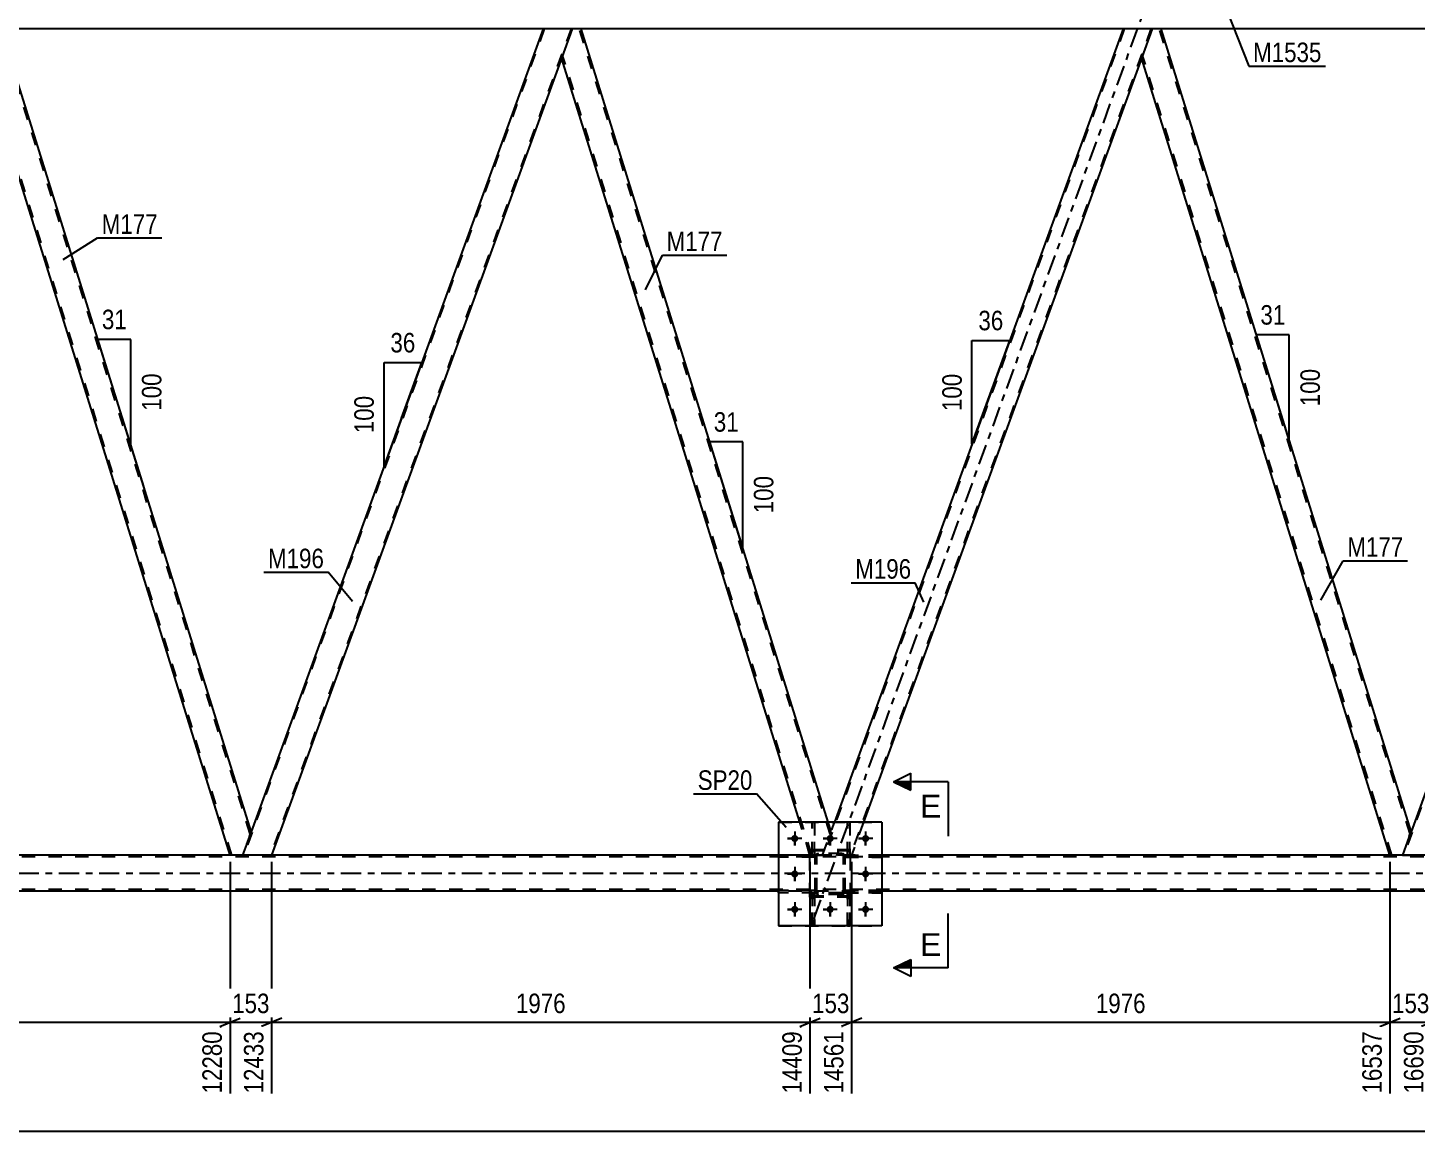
# Model space of a CAD drawing. Header units: millimetres. Extents: x 0 to 841, y 0 to 594.
# Drawn here: x 481.8 to 685.6, y 296.3 to 458.2 of the extents above; entities that cross this region are included whole.
import ezdxf

# ---------------------------------------------------------------- set-up
doc = ezdxf.new("R2010")
doc.units = ezdxf.units.MM
doc.linetypes.add('DXK_LINE_DOT2', pattern=[3.9198, 1.9599, -1.9599])
doc.linetypes.add('DXK_LINE_DOT3', pattern=[5.9187, 2.979, -0.9799, 0.9799, -0.9799])
doc.styles.add('Arial', font='ARIAL.TTF', dxfattribs={"height": 0.2})
doc.styles.add('Arial Narrow', font='ARIALN.TTF', dxfattribs={"height": 0.2})

# ---------------------------------------------------------------- blocks, each defined once
blk = doc.blocks.new('Part-814553173-4147 - 3758')
at = {"color": 7, "linetype": 'DXK_LINE_DOT2'}
for p, q in [((741.59, 336.62), (66.12, 336.62)), ((607.19, 336.86), (591.99, 336.86)), ((741.59, 331.82), (66.12, 331.82)), ((607.19, 331.58), (591.99, 331.58))]:
    blk.add_line(p, q, dxfattribs=at)
at = {"color": 2, "linetype": 'Continuous'}
for p, q in [((591.99, 336.86), (351.79, 336.86)), ((741.59, 336.86), (607.19, 336.86)), ((591.99, 331.58), (351.79, 331.58)), ((741.59, 331.58), (607.19, 331.58))]:
    blk.add_line(p, q, dxfattribs=at)
at = {"color": 7, "linetype": 'DXK_LINE_DOT3'}
blk.add_line((66.12, 334.22), (741.59, 334.22), dxfattribs=at)
blk = doc.blocks.new('Part-814553173-4162 - 3758')
at = {"color": 7, "linetype": 'DXK_LINE_DOT3'}
blk.add_line((597.18, 327.47), (648.14, 467.48), dxfattribs=at)
at = {"color": 7, "linetype": 'DXK_LINE_DOT2'}
for p, q in [((642.77, 458.08), (598.65, 336.86)), ((646.68, 458.08), (602.56, 336.86)), ((646.85, 458.08), (645.32, 453.88)), ((598.48, 336.86), (600.23, 341.69)), ((604.49, 341.69), (602.73, 336.86)), ((602.73, 336.86), (598.48, 336.86))]:
    blk.add_line(p, q, dxfattribs=at)
at = {"color": 2, "linetype": 'Continuous'}
for p, q in [((642.6, 458.08), (600.23, 341.69)), ((646.85, 458.08), (642.6, 458.08)), ((645.32, 453.88), (604.49, 341.69))]:
    blk.add_line(p, q, dxfattribs=at)
blk = doc.blocks.new('Part-814553173-3948 - 3758')
at = {"color": 7, "linetype": 'DXK_LINE_DOT2'}
for p, q in [((602.15, 326.49), (602.15, 331.32)), ((602.15, 331.32), (602.47, 331.32)), ((602.15, 330.72), (602.47, 330.72)), ((602.47, 331.32), (602.47, 326.49)), ((602.47, 326.49), (602.15, 326.49))]:
    blk.add_line(p, q, dxfattribs=at)
blk = doc.blocks.new('Part-814553173-3934 - 3758')
at = {"color": 7, "linetype": 'DXK_LINE_DOT2'}
for p, q in [((597.39, 336.85), (591.99, 336.85)), ((591.99, 336.53), (591.99, 336.85)), ((597.39, 336.53), (591.99, 336.53)), ((596.79, 336.53), (596.79, 336.85)), ((597.39, 336.85), (597.39, 336.53))]:
    blk.add_line(p, q, dxfattribs=at)
blk = doc.blocks.new('Part-814553173-3951 - 3758')
at = {"color": 7, "linetype": 'DXK_LINE_DOT2'}
for p, q in [((596.95, 326.49), (596.95, 331.32)), ((596.95, 331.32), (597.27, 331.32)), ((596.95, 330.72), (597.27, 330.72)), ((597.27, 331.32), (597.27, 326.49)), ((597.27, 326.49), (596.95, 326.49))]:
    blk.add_line(p, q, dxfattribs=at)
blk = doc.blocks.new('Part-814553173-3959 - 3758')
at = {"color": 7, "linetype": 'DXK_LINE_DOT2'}
for p, q in [((602.59, 337.49), (596.59, 337.49)), ((596.59, 330.69), (596.59, 337.49)), ((602.59, 330.69), (602.59, 337.49)), ((602.59, 330.69), (596.59, 330.69))]:
    blk.add_line(p, q, dxfattribs=at)
blk = doc.blocks.new('Part-814553173-3963 - 3758')
at = {"color": 7, "linetype": 'DXK_LINE_DOT2'}
for p, q in [((597.39, 331.65), (591.99, 331.65)), ((591.99, 331.33), (591.99, 331.65)), ((597.39, 331.33), (591.99, 331.33)), ((596.79, 331.33), (596.79, 331.65)), ((597.39, 331.65), (597.39, 331.33))]:
    blk.add_line(p, q, dxfattribs=at)
blk = doc.blocks.new('Part-814553173-3986 - 3758')
at = {"color": 7, "linetype": 'DXK_LINE_DOT2'}
for p, q in [((607.19, 331.65), (601.79, 331.65)), ((601.79, 331.65), (601.79, 331.33)), ((601.79, 331.33), (607.19, 331.33)), ((602.39, 331.33), (602.39, 331.65)), ((607.19, 331.33), (607.19, 331.65))]:
    blk.add_line(p, q, dxfattribs=at)
blk = doc.blocks.new('Part-814553173-3987 - 3758')
at = {"color": 7, "linetype": 'DXK_LINE_DOT2'}
for p, q in [((607.19, 336.85), (601.79, 336.85)), ((601.79, 336.85), (601.79, 336.53)), ((601.79, 336.53), (607.19, 336.53)), ((602.39, 336.53), (602.39, 336.85)), ((607.19, 336.53), (607.19, 336.85))]:
    blk.add_line(p, q, dxfattribs=at)
blk = doc.blocks.new('Part-814553173-3990 - 3758')
at = {"color": 7, "linetype": 'DXK_LINE_DOT2'}
for p, q in [((602.47, 331.32), (602.15, 331.32)), ((602.15, 331.32), (602.15, 326.49)), ((602.15, 330.72), (602.47, 330.72)), ((602.47, 326.49), (602.47, 331.32)), ((602.15, 326.49), (602.47, 326.49))]:
    blk.add_line(p, q, dxfattribs=at)
blk = doc.blocks.new('Part-814553173-4004 - 3758')
at = {"color": 2, "linetype": 'Continuous'}
for p, q in [((561.72, 458.08), (560.19, 453.89)), ((563.04, 458.08), (561.72, 458.08)), ((599.32, 341.69), (563.04, 458.08)), ((595.13, 341.69), (560.17, 453.83)), ((560.19, 453.89), (560.19, 453.88))]:
    blk.add_line(p, q, dxfattribs=at)
at = {"color": 7, "linetype": 'DXK_LINE_DOT2'}
for p, q in [((599.6, 339.96), (562.79, 458.08)), ((560.19, 453.89), (560.17, 453.83)), ((596.88, 336.86), (560.31, 454.2)), ((596.63, 336.86), (595.13, 341.69)), ((599.74, 340.33), (599.32, 341.69)), ((598.48, 336.86), (599.74, 340.33)), ((596.63, 336.86), (598.48, 336.86))]:
    blk.add_line(p, q, dxfattribs=at)
blk = doc.blocks.new('Part-814553173-4024 - 3758')
at = {"color": 7, "linetype": 'DXK_LINE_DOT2'}
for p, q in [((602.15, 336.84), (602.15, 341.69)), ((602.15, 341.69), (602.47, 341.69)), ((602.47, 341.69), (602.47, 336.84)), ((602.15, 337.44), (602.47, 337.44)), ((602.47, 336.84), (602.15, 336.84))]:
    blk.add_line(p, q, dxfattribs=at)
blk = doc.blocks.new('Part-814553173-4027 - 3758')
at = {"color": 7, "linetype": 'DXK_LINE_DOT2'}
for p, q in [((596.95, 336.84), (596.95, 341.69)), ((596.95, 341.69), (597.27, 341.69)), ((597.27, 341.69), (597.27, 336.84)), ((596.95, 337.44), (597.27, 337.44)), ((597.27, 336.84), (596.95, 336.84))]:
    blk.add_line(p, q, dxfattribs=at)
blk = doc.blocks.new('Part-814553173-4048 - 3758')
at = {"color": 2, "linetype": 'Continuous'}
for p, q in [((607.19, 341.69), (591.99, 341.69)), ((591.99, 341.69), (591.99, 326.49)), ((607.19, 341.69), (607.19, 326.49)), ((607.19, 326.49), (591.99, 326.49))]:
    blk.add_line(p, q, dxfattribs=at)
blk = doc.blocks.new('Part-814553173-4049 - 3758')
at = {"color": 7, "linetype": 'DXK_LINE_DOT2'}
for p, q in [((591.99, 341.69), (607.19, 341.69)), ((591.99, 341.69), (591.99, 326.49)), ((607.19, 341.69), (607.19, 326.49)), ((591.99, 326.49), (607.19, 326.49))]:
    blk.add_line(p, q, dxfattribs=at)
blk = doc.blocks.new('Part-814553173-4051 - 3758')
at = {"color": 7, "linetype": 'DXK_LINE_DOT2'}
for p, q in [((597.39, 336.61), (597.43, 336.79)), ((597.43, 336.79), (597.39, 336.61)), ((597.39, 331.57), (597.39, 336.61)), ((597.63, 336.61), (597.65, 336.7)), ((597.63, 331.57), (597.63, 336.61)), ((597.65, 336.7), (597.7, 336.78)), ((597.69, 337.05), (597.87, 337.09)), ((597.87, 337.09), (597.69, 337.05)), ((597.7, 336.78), (597.78, 336.83)), ((597.78, 336.83), (597.87, 336.85)), ((601.31, 337.09), (597.87, 337.09)), ((597.87, 336.85), (601.31, 336.85)), ((601.31, 337.09), (601.5, 337.05)), ((601.5, 337.05), (601.31, 337.09)), ((601.31, 336.85), (601.4, 336.83)), ((601.4, 336.83), (601.48, 336.78)), ((601.48, 336.78), (601.53, 336.7)), ((601.53, 336.7), (601.55, 336.61)), ((601.55, 331.57), (601.55, 336.61)), ((601.76, 336.79), (601.79, 336.61)), ((601.79, 336.61), (601.76, 336.79)), ((601.79, 331.57), (601.79, 336.61)), ((597.43, 331.38), (597.39, 331.57)), ((597.39, 331.57), (597.43, 331.38)), ((597.65, 331.47), (597.63, 331.57)), ((597.7, 331.4), (597.65, 331.47)), ((597.87, 331.09), (597.69, 331.12)), ((597.69, 331.12), (597.87, 331.09)), ((597.78, 331.35), (597.7, 331.4)), ((597.87, 331.33), (597.78, 331.35)), ((601.31, 331.33), (597.87, 331.33)), ((601.31, 331.09), (597.87, 331.09)), ((601.4, 331.35), (601.31, 331.33)), ((601.5, 331.12), (601.31, 331.09)), ((601.31, 331.09), (601.5, 331.12)), ((601.48, 331.4), (601.4, 331.35)), ((601.53, 331.47), (601.48, 331.4)), ((601.55, 331.57), (601.53, 331.47)), ((601.79, 331.57), (601.76, 331.38)), ((601.76, 331.38), (601.79, 331.57))]:
    blk.add_line(p, q, dxfattribs=at)
at = {"color": 7, "linetype": 'DXK_LINE_DOT3'}
blk.add_line((599.59, 334.09), (599.59, 334.09), dxfattribs=at)
at = {"color": 7, "linetype": 'DXK_LINE_DOT2'}
for centre, start, end in [((597.87, 336.61), 112.5, 157.5), ((597.87, 336.61), 112.5, 157.5), ((601.31, 336.61), 22.5, 67.5), ((601.31, 336.61), 22.5, 67.5), ((597.87, 331.57), 202.5, 247.5), ((597.87, 331.57), 202.5, 247.5), ((601.31, 331.57), 292.5, 337.5), ((601.31, 331.57), 292.5, 337.5)]:
    blk.add_arc(centre, 0.48, start, end, dxfattribs=at)
blk = doc.blocks.new('Part-814553173-4057 - 3758')
at = {"color": 2, "linetype": 'Continuous'}
for p, q in [((596.95, 341.69), (596.95, 341.69)), ((597.27, 341.69), (596.95, 341.69)), ((597.27, 341.69), (597.27, 341.69))]:
    blk.add_line(p, q, dxfattribs=at)
at = {"color": 7, "linetype": 'DXK_LINE_DOT2'}
for p, q in [((596.95, 336.84), (596.95, 341.69)), ((597.27, 336.84), (597.27, 341.69)), ((596.95, 337.44), (597.27, 337.44)), ((597.27, 336.84), (596.95, 336.84))]:
    blk.add_line(p, q, dxfattribs=at)
blk = doc.blocks.new('Part-814553173-4077 - 3758')
at = {"color": 2, "linetype": 'Continuous'}
for p, q in [((557.46, 458.08), (477.9, 458.08)), ((642.6, 458.08), (563.04, 458.08)), ((727.73, 458.08), (648.17, 458.08))]:
    blk.add_line(p, q, dxfattribs=at)
at = {"color": 7, "linetype": 'DXK_LINE_DOT2'}
for p, q in [((563.04, 458.08), (557.46, 458.08)), ((648.17, 458.08), (642.6, 458.08))]:
    blk.add_line(p, q, dxfattribs=at)
blk = doc.blocks.new('Part-814553173-4078 - 3758')
at = {"color": 7, "linetype": 'DXK_LINE_DOT2'}
for p, q in [((597.39, 331.65), (591.99, 331.65)), ((591.99, 331.65), (591.99, 331.33)), ((597.39, 331.33), (591.99, 331.33)), ((596.79, 331.33), (596.79, 331.65)), ((597.39, 331.33), (597.39, 331.65))]:
    blk.add_line(p, q, dxfattribs=at)
blk = doc.blocks.new('Part-814553173-4083 - 3758')
at = {"color": 7, "linetype": 'DXK_LINE_DOT2'}
for p, q in [((557.63, 458.08), (513.51, 336.86)), ((561.55, 458.08), (517.43, 336.86)), ((561.72, 458.08), (560.19, 453.88)), ((514.59, 340.28), (513.34, 336.86)), ((517.6, 336.86), (513.34, 336.86))]:
    blk.add_line(p, q, dxfattribs=at)
at = {"color": 2, "linetype": 'Continuous'}
for p, q in [((557.46, 458.08), (514.59, 340.28)), ((561.72, 458.08), (557.46, 458.08)), ((560.19, 453.88), (517.6, 336.86))]:
    blk.add_line(p, q, dxfattribs=at)
blk = doc.blocks.new('Bolt-814553173-4195 - 3758')
at = {"color": 1, "linetype": 'Continuous'}
for p, q in [((593.35, 339.29), (594.05, 339.29)), ((594.39, 340.33), (594.39, 339.63)), ((594.39, 338.25), (594.39, 338.94)), ((595.43, 339.29), (594.74, 339.29)), ((598.55, 339.29), (599.25, 339.29)), ((599.59, 340.33), (599.59, 339.63)), ((599.59, 338.25), (599.59, 338.94)), ((600.63, 339.29), (599.94, 339.29)), ((603.75, 339.29), (604.45, 339.29)), ((604.79, 340.33), (604.79, 339.63)), ((604.79, 338.25), (604.79, 338.94)), ((605.83, 339.29), (605.14, 339.29)), ((594.39, 335.13), (594.39, 334.43)), ((604.79, 335.13), (604.79, 334.43)), ((593.35, 334.09), (594.05, 334.09)), ((594.39, 333.05), (594.39, 333.74)), ((595.43, 334.09), (594.74, 334.09)), ((603.75, 334.09), (604.45, 334.09)), ((604.79, 333.05), (604.79, 333.74)), ((605.83, 334.09), (605.14, 334.09)), ((593.35, 328.89), (594.05, 328.89)), ((594.39, 329.93), (594.39, 329.23)), ((594.39, 327.85), (594.39, 328.54)), ((595.43, 328.89), (594.74, 328.89)), ((598.55, 328.89), (599.25, 328.89)), ((599.59, 329.93), (599.59, 329.23)), ((599.59, 327.85), (599.59, 328.54)), ((600.63, 328.89), (599.94, 328.89)), ((603.75, 328.89), (604.45, 328.89)), ((604.79, 329.93), (604.79, 329.23)), ((604.79, 327.85), (604.79, 328.54)), ((605.83, 328.89), (605.14, 328.89))]:
    blk.add_line(p, q, dxfattribs=at)
blk = doc.blocks.new('Part-814553173-4093 - 3758')
at = {"color": 7, "linetype": 'DXK_LINE_DOT2'}
for p, q in [((597.27, 331.32), (596.95, 331.32)), ((596.95, 331.32), (596.95, 326.49)), ((596.95, 330.72), (597.27, 330.72)), ((597.27, 326.49), (597.27, 331.32)), ((596.95, 326.49), (597.27, 326.49))]:
    blk.add_line(p, q, dxfattribs=at)
blk = doc.blocks.new('Part-814553173-4098 - 3758')
at = {"color": 7, "linetype": 'DXK_LINE_DOT2'}
for p, q in [((602.59, 337.62), (596.59, 337.62)), ((596.59, 330.82), (596.59, 337.62)), ((602.59, 330.82), (602.59, 337.62)), ((602.59, 330.82), (596.59, 330.82))]:
    blk.add_line(p, q, dxfattribs=at)
blk = doc.blocks.new('Part-814553173-4099 - 3758')
at = {"color": 7, "linetype": 'DXK_LINE_DOT2'}
for p, q in [((597.39, 336.61), (597.43, 336.79)), ((597.43, 336.79), (597.39, 336.61)), ((597.39, 331.57), (597.39, 336.61)), ((597.63, 336.61), (597.65, 336.7)), ((597.63, 331.57), (597.63, 336.61)), ((597.65, 336.7), (597.7, 336.78)), ((597.69, 337.05), (597.87, 337.09)), ((597.87, 337.09), (597.69, 337.05)), ((597.7, 336.78), (597.78, 336.83)), ((597.78, 336.83), (597.87, 336.85)), ((601.31, 337.09), (597.87, 337.09)), ((597.87, 336.85), (601.31, 336.85)), ((601.31, 337.09), (601.5, 337.05)), ((601.5, 337.05), (601.31, 337.09)), ((601.31, 336.85), (601.4, 336.83)), ((601.4, 336.83), (601.48, 336.78)), ((601.48, 336.78), (601.53, 336.7)), ((601.53, 336.7), (601.55, 336.61)), ((601.55, 331.57), (601.55, 336.61)), ((601.76, 336.79), (601.79, 336.61)), ((601.79, 336.61), (601.76, 336.79)), ((601.79, 331.57), (601.79, 336.61)), ((597.43, 331.38), (597.39, 331.57)), ((597.39, 331.57), (597.43, 331.38)), ((597.65, 331.47), (597.63, 331.57)), ((597.7, 331.4), (597.65, 331.47)), ((597.87, 331.09), (597.69, 331.12)), ((597.69, 331.12), (597.87, 331.09)), ((597.78, 331.35), (597.7, 331.4)), ((597.87, 331.33), (597.78, 331.35)), ((601.31, 331.33), (597.87, 331.33)), ((601.31, 331.09), (597.87, 331.09)), ((601.4, 331.35), (601.31, 331.33)), ((601.5, 331.12), (601.31, 331.09)), ((601.31, 331.09), (601.5, 331.12)), ((601.48, 331.4), (601.4, 331.35)), ((601.53, 331.47), (601.48, 331.4)), ((601.55, 331.57), (601.53, 331.47)), ((601.79, 331.57), (601.76, 331.38)), ((601.76, 331.38), (601.79, 331.57))]:
    blk.add_line(p, q, dxfattribs=at)
at = {"color": 7, "linetype": 'DXK_LINE_DOT3'}
blk.add_line((599.59, 334.09), (599.59, 334.09), dxfattribs=at)
at = {"color": 7, "linetype": 'DXK_LINE_DOT2'}
for centre, start, end in [((597.87, 336.61), 112.5, 157.5), ((597.87, 336.61), 112.5, 157.5), ((601.31, 336.61), 22.5, 67.5), ((601.31, 336.61), 22.5, 67.5), ((597.87, 331.57), 202.5, 247.5), ((597.87, 331.57), 202.5, 247.5), ((601.31, 331.57), 292.5, 337.5), ((601.31, 331.57), 292.5, 337.5)]:
    blk.add_arc(centre, 0.48, start, end, dxfattribs=at)
blk = doc.blocks.new('Part-814553173-4101 - 3758')
at = {"color": 7, "linetype": 'DXK_LINE_DOT2'}
for p, q in [((601.79, 331.33), (601.79, 331.65)), ((601.79, 331.65), (607.19, 331.65)), ((607.19, 331.33), (601.79, 331.33)), ((602.39, 331.33), (602.39, 331.65)), ((607.19, 331.65), (607.19, 331.33))]:
    blk.add_line(p, q, dxfattribs=at)
blk = doc.blocks.new('Part-814553173-4128 - 3758')
at = {"color": 2, "linetype": 'Continuous'}
for p, q in [((602.15, 341.69), (602.15, 341.69)), ((602.47, 341.69), (602.15, 341.69)), ((602.47, 341.69), (602.47, 341.69))]:
    blk.add_line(p, q, dxfattribs=at)
at = {"color": 7, "linetype": 'DXK_LINE_DOT2'}
for p, q in [((602.15, 336.84), (602.15, 341.69)), ((602.47, 336.84), (602.47, 341.69)), ((602.15, 337.44), (602.47, 337.44)), ((602.47, 336.84), (602.15, 336.84))]:
    blk.add_line(p, q, dxfattribs=at)
blk = doc.blocks.new('Part-814553173-4134 - 3758')
at = {"color": 2, "linetype": 'Continuous'}
for p, q in [((476.58, 458.08), (475.06, 453.89)), ((477.9, 458.08), (476.58, 458.08)), ((514.6, 340.33), (477.9, 458.08)), ((511.5, 336.86), (475.04, 453.83)), ((475.06, 453.89), (475.06, 453.88)), ((514.33, 339.59), (513.34, 336.86)), ((514.58, 340.28), (514.33, 339.59)), ((514.59, 340.28), (514.58, 340.28))]:
    blk.add_line(p, q, dxfattribs=at)
at = {"color": 7, "linetype": 'DXK_LINE_DOT2'}
for p, q in [((514.47, 339.96), (477.65, 458.08)), ((475.06, 453.89), (475.04, 453.83)), ((511.75, 336.86), (475.17, 454.2)), ((514.33, 339.59), (514.53, 340.12)), ((514.6, 340.33), (514.59, 340.28)), ((513.34, 336.86), (511.5, 336.86))]:
    blk.add_line(p, q, dxfattribs=at)
blk = doc.blocks.new('Part-814553173-4140 - 3758')
at = {"color": 7, "linetype": 'DXK_LINE_DOT2'}
for p, q in [((601.79, 336.53), (601.79, 336.85)), ((601.79, 336.85), (607.19, 336.85)), ((607.19, 336.53), (601.79, 336.53)), ((602.39, 336.53), (602.39, 336.85)), ((607.19, 336.85), (607.19, 336.53))]:
    blk.add_line(p, q, dxfattribs=at)
blk = doc.blocks.new('Part-814553173-4142 - 3758')
at = {"color": 7, "linetype": 'DXK_LINE_DOT2'}
for p, q in [((597.39, 336.85), (591.99, 336.85)), ((591.99, 336.85), (591.99, 336.53)), ((597.39, 336.53), (591.99, 336.53)), ((596.79, 336.53), (596.79, 336.85)), ((597.39, 336.53), (597.39, 336.85))]:
    blk.add_line(p, q, dxfattribs=at)
blk = doc.blocks.new('Part-814553173-4167 - 3758')
at = {"color": 2, "linetype": 'Continuous'}
for p, q in [((646.85, 458.08), (645.33, 453.89)), ((648.17, 458.08), (646.85, 458.08)), ((684.87, 340.33), (648.17, 458.08)), ((681.76, 336.86), (645.31, 453.83)), ((645.33, 453.89), (645.32, 453.88)), ((684.6, 339.59), (683.61, 336.86)), ((684.85, 340.28), (684.6, 339.59)), ((684.86, 340.28), (684.85, 340.28))]:
    blk.add_line(p, q, dxfattribs=at)
at = {"color": 7, "linetype": 'DXK_LINE_DOT2'}
for p, q in [((684.74, 339.96), (647.92, 458.08)), ((645.33, 453.89), (645.31, 453.83)), ((682.02, 336.86), (645.44, 454.2)), ((684.6, 339.59), (684.79, 340.12)), ((684.87, 340.33), (684.86, 340.28)), ((683.61, 336.86), (681.76, 336.86))]:
    blk.add_line(p, q, dxfattribs=at)
blk = doc.blocks.new('Part-814553173-4172 - 3758')
at = {"color": 7, "linetype": 'DXK_LINE_DOT2'}
for p, q in [((727.9, 458.08), (683.78, 336.86)), ((731.82, 458.08), (687.7, 336.86)), ((684.86, 340.28), (683.61, 336.86)), ((683.61, 336.86), (687.87, 336.86))]:
    blk.add_line(p, q, dxfattribs=at)
at = {"color": 2, "linetype": 'Continuous'}
for p, q in [((727.73, 458.08), (684.86, 340.28)), ((687.87, 336.86), (731.99, 458.08)), ((731.99, 458.08), (727.73, 458.08))]:
    blk.add_line(p, q, dxfattribs=at)
blk = doc.blocks.new('Bolt-814553173-4194 - 3758')
at = {"linetype": 'Continuous'}
for points in [[(594.91, 339.29, -1), (593.87, 339.29, -1)], [(600.11, 339.29, -1), (599.07, 339.29, -1)], [(605.31, 339.29, -1), (604.27, 339.29, -1)], [(594.91, 334.09, -1), (593.87, 334.09, -1)], [(605.31, 334.09, -1), (604.27, 334.09, -1)], [(594.91, 328.89, -1), (593.87, 328.89, -1)], [(600.11, 328.89, -1), (599.07, 328.89, -1)], [(605.31, 328.89, -1), (604.27, 328.89, -1)]]:
    blk.add_hatch(color=1, dxfattribs=at).paths.add_polyline_path(points)
at = {"color": 1, "linetype": 'Continuous'}
for p, q in [((595.43, 339.29), (593.35, 339.29)), ((594.39, 340.33), (594.39, 338.25)), ((600.63, 339.29), (598.55, 339.29)), ((599.59, 340.33), (599.59, 338.25)), ((605.83, 339.29), (603.75, 339.29)), ((604.79, 340.33), (604.79, 338.25)), ((594.39, 335.13), (594.39, 333.05)), ((604.79, 335.13), (604.79, 333.05)), ((595.43, 334.09), (593.35, 334.09)), ((605.83, 334.09), (603.75, 334.09)), ((595.43, 328.89), (593.35, 328.89)), ((594.39, 329.93), (594.39, 327.85)), ((600.63, 328.89), (598.55, 328.89)), ((599.59, 329.93), (599.59, 327.85)), ((605.83, 328.89), (603.75, 328.89)), ((604.79, 329.93), (604.79, 327.85))]:
    blk.add_line(p, q, dxfattribs=at)
blk = doc.blocks.new('StraightDimension-814553173-4737 - 3758')
at = {"color": 7, "linetype": 'Continuous'}
for p, q in [((517.6, 335.86), (517.6, 301.88)), ((596.63, 335.86), (596.63, 301.88)), ((519.1, 312.92), (516.1, 311.72)), ((517.6, 312.32), (596.63, 312.32)), ((595.13, 311.72), (598.13, 312.92))]:
    blk.add_line(p, q, dxfattribs=at)
at = {"color": 0}
blk.add_wipeout([(561.37, 313.07), (561.37, 317.27), (552.86, 317.27), (552.86, 313.07)], dxfattribs=at)
at = {"color": 0, "linetype": 'Continuous'}
blk.add_wipeout([(596.03, 311.62), (591.83, 311.62), (591.83, 301.28), (596.03, 301.28)], dxfattribs=at)
at = {"color": 3, "style": 'Arial Narrow'}
blk.add_text('1976', height=2.863, dxfattribs=at).set_placement((553.46, 313.67))
at = {"color": 3, "linetype": 'Continuous', "style": 'Arial Narrow'}
blk.add_text('14409', height=2.863, rotation=90.0002, dxfattribs=at).set_placement((595.43, 301.88))
blk = doc.blocks.new('StraightDimension-814553173-4699 - 3758')
at = {"color": 7, "linetype": 'Continuous'}
for p, q in [((432.46, 335.86), (432.46, 301.88)), ((511.5, 335.86), (511.5, 301.88)), ((433.96, 312.92), (430.96, 311.72)), ((432.46, 312.32), (511.5, 312.32)), ((510, 311.72), (513, 312.92))]:
    blk.add_line(p, q, dxfattribs=at)
at = {"color": 0}
blk.add_wipeout([(476.24, 313.07), (476.24, 317.27), (467.72, 317.27), (467.72, 313.07)], dxfattribs=at)
at = {"color": 0, "linetype": 'Continuous'}
blk.add_wipeout([(510.9, 311.62), (506.7, 311.62), (506.7, 301.28), (510.9, 301.28)], dxfattribs=at)
at = {"color": 3, "style": 'Arial Narrow'}
blk.add_text('1976', height=2.863, dxfattribs=at).set_placement((468.32, 313.67))
at = {"color": 3, "linetype": 'Continuous', "style": 'Arial Narrow'}
blk.add_text('12280', height=2.863, rotation=90.0002, dxfattribs=at).set_placement((510.3, 301.88))
blk = doc.blocks.new('StraightDimension-814553173-4756 - 3758')
at = {"color": 7, "linetype": 'Continuous'}
for p, q in [((596.63, 335.86), (596.63, 301.88)), ((602.73, 335.86), (602.73, 301.88)), ((595.13, 311.72), (598.13, 312.92)), ((596.63, 312.32), (602.73, 312.32)), ((604.23, 312.92), (601.23, 311.72))]:
    blk.add_line(p, q, dxfattribs=at)
at = {"color": 0}
blk.add_wipeout([(603.02, 313.07), (603.02, 317.27), (596.34, 317.27), (596.34, 313.07)], dxfattribs=at)
at = {"color": 0, "linetype": 'Continuous'}
blk.add_wipeout([(602.13, 311.62), (597.93, 311.62), (597.93, 301.28), (602.13, 301.28)], dxfattribs=at)
at = {"color": 3, "style": 'Arial Narrow'}
blk.add_text('153', height=2.863, dxfattribs=at).set_placement((596.94, 313.67))
at = {"color": 3, "linetype": 'Continuous', "style": 'Arial Narrow'}
blk.add_text('14561', height=2.863, rotation=90.0002, dxfattribs=at).set_placement((601.53, 301.88))
blk = doc.blocks.new('AngleDimension-814553173-5287 - 3758')
at = {"color": 7, "linetype": 'Continuous'}
for p, q in [((534.1, 409.11), (539.64, 409.11)), ((534.1, 393.89), (539.64, 409.11)), ((534.1, 393.89), (534.1, 409.11)), ((536.68, 400.97), (539.64, 409.11))]:
    blk.add_line(p, q, dxfattribs=at)
at = {"color": 0}
for points in [[(539.3, 410.01), (539.3, 414.21), (534.44, 414.21), (534.44, 410.01)], [(533.2, 404.85), (529, 404.85), (529, 398.16), (533.2, 398.16)]]:
    blk.add_wipeout(points, dxfattribs=at)
at = {"color": 3, "style": 'Arial Narrow'}
blk.add_text('36', height=2.863, dxfattribs=at).set_placement((535.04, 410.61))
blk.add_text('100', height=2.863, rotation=90.0002, dxfattribs=at).set_placement((532.6, 398.76))
blk = doc.blocks.new('AngleDimension-814553173-5301 - 3758')
at = {"color": 7, "linetype": 'Continuous'}
for p, q in [((584.18, 390.24), (581.93, 397.48)), ((586.75, 397.48), (581.93, 397.48)), ((586.75, 382.01), (581.93, 397.48)), ((586.75, 382.01), (586.75, 397.48))]:
    blk.add_line(p, q, dxfattribs=at)
at = {"color": 0}
for points in [[(586.76, 398.38), (586.76, 402.58), (581.91, 402.58), (581.91, 398.38)], [(591.85, 393.09), (587.65, 393.09), (587.65, 386.41), (591.85, 386.41)]]:
    blk.add_wipeout(points, dxfattribs=at)
at = {"color": 3, "style": 'Arial Narrow'}
blk.add_text('31', height=2.863, dxfattribs=at).set_placement((582.51, 398.98))
blk.add_text('100', height=2.863, rotation=90.0002, dxfattribs=at).set_placement((591.25, 387.01))
blk = doc.blocks.new('AngleDimension-814553173-5315 - 3758')
at = {"color": 7, "linetype": 'Continuous'}
for p, q in [((620.41, 412.36), (625.95, 412.36)), ((620.41, 397.13), (625.95, 412.36)), ((620.41, 397.13), (620.41, 412.36)), ((622.26, 402.2), (625.95, 412.36))]:
    blk.add_line(p, q, dxfattribs=at)
at = {"color": 0}
for points in [[(625.61, 413.26), (625.61, 417.46), (620.75, 417.46), (620.75, 413.26)], [(619.51, 408.09), (615.31, 408.09), (615.31, 401.4), (619.51, 401.4)]]:
    blk.add_wipeout(points, dxfattribs=at)
at = {"color": 3, "style": 'Arial Narrow'}
blk.add_text('36', height=2.863, dxfattribs=at).set_placement((621.35, 413.86))
blk.add_text('100', height=2.863, rotation=90.0002, dxfattribs=at).set_placement((618.91, 402))
blk = doc.blocks.new('StraightDimension-814553173-4794 - 3758')
at = {"color": 7, "linetype": 'Continuous'}
for p, q in [((681.76, 335.86), (681.76, 301.88)), ((687.87, 335.86), (687.87, 301.88)), ((680.26, 311.72), (683.26, 312.92)), ((681.76, 312.32), (687.87, 312.32)), ((689.37, 312.92), (686.37, 311.72))]:
    blk.add_line(p, q, dxfattribs=at)
at = {"color": 0}
blk.add_wipeout([(688.16, 313.07), (688.16, 317.27), (681.47, 317.27), (681.47, 313.07)], dxfattribs=at)
at = {"color": 0, "linetype": 'Continuous'}
blk.add_wipeout([(687.27, 311.62), (683.07, 311.62), (683.07, 301.28), (687.27, 301.28)], dxfattribs=at)
at = {"color": 3, "style": 'Arial Narrow'}
blk.add_text('153', height=2.863, dxfattribs=at).set_placement((682.07, 313.67))
at = {"color": 3, "linetype": 'Continuous', "style": 'Arial Narrow'}
blk.add_text('16690', height=2.863, rotation=90.0002, dxfattribs=at).set_placement((686.67, 301.88))
blk = doc.blocks.new('AngleDimension-814553173-4516 - 3758')
at = {"color": 7, "linetype": 'Continuous'}
for p, q in [((665.94, 401.07), (662.16, 413.19)), ((666.98, 413.19), (662.16, 413.19)), ((666.98, 397.72), (662.16, 413.19)), ((666.98, 397.72), (666.98, 413.19))]:
    blk.add_line(p, q, dxfattribs=at)
at = {"color": 0}
for points in [[(667, 414.09), (667, 418.29), (662.15, 418.29), (662.15, 414.09)], [(672.08, 408.8), (667.88, 408.8), (667.88, 402.12), (672.08, 402.12)]]:
    blk.add_wipeout(points, dxfattribs=at)
at = {"color": 3, "style": 'Arial Narrow'}
blk.add_text('31', height=2.863, dxfattribs=at).set_placement((662.75, 414.69))
blk.add_text('100', height=2.863, rotation=90.0002, dxfattribs=at).set_placement((671.48, 402.72))
blk = doc.blocks.new('StraightDimension-814553173-4538 - 3758')
at = {"color": 7, "linetype": 'Continuous'}
blk.add_line((55.26, 296.34), (793.32, 296.34), dxfattribs=at)
blk = doc.blocks.new('StraightDimension-814553173-4718 - 3758')
at = {"color": 7, "linetype": 'Continuous'}
for p, q in [((511.5, 335.86), (511.5, 301.88)), ((517.6, 335.86), (517.6, 301.88)), ((510, 311.72), (513, 312.92)), ((511.5, 312.32), (517.6, 312.32)), ((519.1, 312.92), (516.1, 311.72))]:
    blk.add_line(p, q, dxfattribs=at)
at = {"color": 0}
blk.add_wipeout([(517.89, 313.07), (517.89, 317.27), (511.21, 317.27), (511.21, 313.07)], dxfattribs=at)
at = {"color": 0, "linetype": 'Continuous'}
blk.add_wipeout([(517, 311.62), (512.8, 311.62), (512.8, 301.28), (517, 301.28)], dxfattribs=at)
at = {"color": 3, "style": 'Arial Narrow'}
blk.add_text('153', height=2.863, dxfattribs=at).set_placement((511.81, 313.67))
at = {"color": 3, "linetype": 'Continuous', "style": 'Arial Narrow'}
blk.add_text('12433', height=2.863, rotation=90.0002, dxfattribs=at).set_placement((516.4, 301.88))
blk = doc.blocks.new('StraightDimension-814553173-4775 - 3758')
at = {"color": 7, "linetype": 'Continuous'}
for p, q in [((602.73, 335.86), (602.73, 301.88)), ((681.76, 335.86), (681.76, 301.88)), ((604.23, 312.92), (601.23, 311.72)), ((602.73, 312.32), (681.76, 312.32)), ((680.26, 311.72), (683.26, 312.92))]:
    blk.add_line(p, q, dxfattribs=at)
at = {"color": 0}
blk.add_wipeout([(646.5, 313.07), (646.5, 317.27), (637.99, 317.27), (637.99, 313.07)], dxfattribs=at)
at = {"color": 0, "linetype": 'Continuous'}
blk.add_wipeout([(681.16, 311.62), (676.96, 311.62), (676.96, 301.28), (681.16, 301.28)], dxfattribs=at)
at = {"color": 3, "style": 'Arial Narrow'}
blk.add_text('1976', height=2.863, dxfattribs=at).set_placement((638.59, 313.67))
at = {"color": 3, "linetype": 'Continuous', "style": 'Arial Narrow'}
blk.add_text('16537', height=2.863, rotation=90.0002, dxfattribs=at).set_placement((680.56, 301.88))
blk = doc.blocks.new('AngleDimension-814553173-5273 - 3758')
at = {"color": 7, "linetype": 'Continuous'}
for p, q in [((496.92, 412.52), (492.1, 412.52)), ((496.92, 397.06), (492.1, 412.52)), ((496.92, 397.06), (496.92, 412.52)), ((498.84, 390.92), (496.92, 397.06))]:
    blk.add_line(p, q, dxfattribs=at)
at = {"color": 0}
for points in [[(496.94, 413.42), (496.94, 417.62), (492.09, 417.62), (492.09, 413.42)], [(502.02, 408.13), (497.82, 408.13), (497.82, 401.45), (502.02, 401.45)]]:
    blk.add_wipeout(points, dxfattribs=at)
at = {"color": 3, "style": 'Arial Narrow'}
blk.add_text('31', height=2.863, dxfattribs=at).set_placement((492.69, 414.02))
blk.add_text('100', height=2.863, rotation=90.0002, dxfattribs=at).set_placement((501.42, 402.05))
blk = doc.blocks.new('Mark-814553173-4130 - 3758')
at = {"color": 0}
blk.add_wipeout([(500.88, 428.01), (500.88, 431.01), (492.66, 431.01), (492.66, 428.01)], dxfattribs=at)
blk.add_wipeout([(500.88, 428.01), (500.88, 431.01), (492.66, 431.01), (492.66, 428.01)], dxfattribs=at)
at = {"color": 30, "linetype": 'Continuous'}
for p, q in [((487.02, 424.26), (492.06, 427.41)), ((492.06, 427.41), (501.48, 427.41))]:
    blk.add_line(p, q, dxfattribs=at)
at = {"color": 3, "style": 'Arial Narrow'}
blk.add_text('M177', height=2.863, dxfattribs=at).set_placement((492.66, 428.01))
blk = doc.blocks.new('Mark-814553173-4000 - 3758')
at = {"color": 0}
blk.add_wipeout([(583.81, 425.47), (583.81, 428.47), (575.58, 428.47), (575.58, 425.47)], dxfattribs=at)
blk.add_wipeout([(583.81, 425.47), (583.81, 428.47), (575.58, 428.47), (575.58, 425.47)], dxfattribs=at)
at = {"color": 30, "linetype": 'Continuous'}
for p, q in [((572.46, 419.77), (574.98, 424.87)), ((574.98, 424.87), (584.41, 424.87))]:
    blk.add_line(p, q, dxfattribs=at)
at = {"color": 3, "style": 'Arial Narrow'}
blk.add_text('M177', height=2.863, dxfattribs=at).set_placement((575.58, 425.47))
blk = doc.blocks.new('Mark-814553173-4044 - 3758')
at = {"color": 0}
blk.add_wipeout([(588.19, 346.43), (588.19, 349.43), (580.15, 349.43), (580.15, 346.43)], dxfattribs=at)
blk.add_wipeout([(588.19, 346.43), (588.19, 349.43), (580.15, 349.43), (580.15, 346.43)], dxfattribs=at)
at = {"color": 30, "linetype": 'Continuous'}
for p in [(579.55, 345.83), (593.14, 340.89)]:
    blk.add_line(p, (588.79, 345.83), dxfattribs=at)
at = {"color": 3, "style": 'Arial Narrow'}
blk.add_text('SP20', height=2.863, dxfattribs=at).set_placement((580.15, 346.43))
blk = doc.blocks.new('Mark-814553173-4163 - 3758')
at = {"color": 0}
blk.add_wipeout([(683.74, 380.63), (683.74, 383.63), (675.51, 383.63), (675.51, 380.63)], dxfattribs=at)
blk.add_wipeout([(683.74, 380.63), (683.74, 383.63), (675.51, 383.63), (675.51, 380.63)], dxfattribs=at)
at = {"color": 30, "linetype": 'Continuous'}
for p, q in [((671.62, 374.28), (674.91, 380.03)), ((674.91, 380.03), (684.34, 380.03))]:
    blk.add_line(p, q, dxfattribs=at)
at = {"color": 3, "style": 'Arial Narrow'}
blk.add_text('M177', height=2.863, dxfattribs=at).set_placement((675.51, 380.63))
blk = doc.blocks.new('Mark-814553173-4079 - 3758')
at = {"color": 0}
blk.add_wipeout([(525.29, 378.95), (525.29, 381.95), (517.07, 381.95), (517.07, 378.95)], dxfattribs=at)
blk.add_wipeout([(525.29, 378.95), (525.29, 381.95), (517.07, 381.95), (517.07, 378.95)], dxfattribs=at)
at = {"color": 30, "linetype": 'Continuous'}
for p in [(516.47, 378.35), (529.45, 374.09)]:
    blk.add_line(p, (525.89, 378.35), dxfattribs=at)
at = {"color": 3, "style": 'Arial Narrow'}
blk.add_text('M196', height=2.863, dxfattribs=at).set_placement((517.07, 378.95))
blk = doc.blocks.new('Mark-814553173-4158 - 3758')
at = {"color": 0}
blk.add_wipeout([(611.49, 377.42), (611.49, 380.42), (603.27, 380.42), (603.27, 377.42)], dxfattribs=at)
blk.add_wipeout([(611.49, 377.42), (611.49, 380.42), (603.27, 380.42), (603.27, 377.42)], dxfattribs=at)
at = {"color": 30, "linetype": 'Continuous'}
for p in [(602.67, 376.82), (613.34, 373.98)]:
    blk.add_line(p, (612.09, 376.82), dxfattribs=at)
at = {"color": 3, "style": 'Arial Narrow'}
blk.add_text('M196', height=2.863, dxfattribs=at).set_placement((603.27, 377.42))
blk = doc.blocks.new('Mark-814553173-4216 - 3758')
at = {"color": 0}
blk.add_wipeout([(671.72, 453.21), (671.72, 456.21), (661.67, 456.21), (661.67, 453.21)], dxfattribs=at)
blk.add_wipeout([(671.72, 453.21), (671.72, 456.21), (661.67, 456.21), (661.67, 453.21)], dxfattribs=at)
at = {"color": 30, "linetype": 'Continuous'}
for p, q in [((656.7, 463.62), (661.07, 452.61)), ((661.07, 452.61), (672.32, 452.61))]:
    blk.add_line(p, q, dxfattribs=at)
at = {"color": 3, "style": 'Arial Narrow'}
blk.add_text('M1535', height=2.863, dxfattribs=at).set_placement((661.67, 453.21))
blk = doc.blocks.new('SectionMark-814553173-5413 - 3758')
at = {"linetype": 'Continuous'}
for points in [[(611.41, 347.62), (611.41, 346.37), (608.91, 347.62)], [(611.41, 321.56), (611.41, 320.31), (608.91, 320.31)]]:
    blk.add_hatch(color=6, dxfattribs=at).paths.add_polyline_path(points)
at = {"color": 6, "linetype": 'Continuous'}
for p, q in [((608.91, 347.62), (611.41, 348.87)), ((611.41, 346.37), (611.41, 348.87)), ((616.91, 347.62), (608.91, 347.62)), ((608.91, 347.62), (611.41, 346.37)), ((608.91, 320.31), (611.41, 321.56)), ((616.91, 320.31), (608.91, 320.31)), ((611.41, 319.06), (608.91, 320.31)), ((611.41, 321.56), (611.41, 319.06))]:
    blk.add_line(p, q, dxfattribs=at)
at = {"color": 0, "linetype": 'Continuous'}
for points in [[(615.91, 342.37), (615.91, 345.87), (612.8, 345.87), (612.8, 342.37)], [(615.91, 322.06), (615.91, 325.56), (612.8, 325.56), (612.8, 322.06)]]:
    blk.add_wipeout(points, dxfattribs=at)
at = {"color": 6, "linetype": 'Continuous'}
for p, q in [((616.91, 347.62), (616.91, 339.62)), ((616.91, 320.31), (616.91, 328.31))]:
    blk.add_line(p, q, dxfattribs=at)
at = {"color": 3, "linetype": 'Continuous', "style": 'Arial'}
for p in [(612.8, 342.37), (612.8, 322.06)]:
    blk.add_text('E', height=3.34, dxfattribs=at).set_placement(p)

msp = doc.modelspace()

# ---------------------------------------------------------------- block references
for name in ['Part-814553173-4162 - 3758', 'Part-814553173-4077 - 3758', 'Part-814553173-4134 - 3758', 'Part-814553173-4083 - 3758', 'Part-814553173-4004 - 3758', 'Part-814553173-4167 - 3758', 'Part-814553173-4172 - 3758', 'Part-814553173-4048 - 3758', 'Part-814553173-4049 - 3758', 'Part-814553173-4027 - 3758', 'Part-814553173-4057 - 3758', 'Part-814553173-4024 - 3758', 'Part-814553173-4128 - 3758', 'Bolt-814553173-4195 - 3758', 'Bolt-814553173-4194 - 3758', 'Part-814553173-4147 - 3758', 'Part-814553173-3934 - 3758', 'Part-814553173-4142 - 3758', 'Part-814553173-4098 - 3758', 'Part-814553173-3959 - 3758', 'Part-814553173-4051 - 3758', 'Part-814553173-4099 - 3758', 'Part-814553173-3987 - 3758', 'Part-814553173-4140 - 3758', 'Part-814553173-3963 - 3758', 'Part-814553173-4078 - 3758', 'Part-814553173-3951 - 3758', 'Part-814553173-4093 - 3758', 'Part-814553173-3986 - 3758', 'Part-814553173-4101 - 3758', 'Part-814553173-3948 - 3758', 'Part-814553173-3990 - 3758']:
    msp.add_blockref(name, (0, 0))

# ---------------------------------------------------------------- next in the draw order: block references
for name in ['AngleDimension-814553173-4516 - 3758', 'AngleDimension-814553173-5315 - 3758', 'AngleDimension-814553173-5287 - 3758', 'AngleDimension-814553173-5301 - 3758', 'StraightDimension-814553173-4699 - 3758', 'StraightDimension-814553173-4737 - 3758', 'StraightDimension-814553173-4794 - 3758']:
    msp.add_blockref(name, (0, 0))

# ---------------------------------------------------------------- next in the draw order: block references
msp.add_blockref('StraightDimension-814553173-4756 - 3758', (0, 0))

# ---------------------------------------------------------------- next in the draw order: block references
msp.add_blockref('StraightDimension-814553173-4538 - 3758', (0, 0))

# ---------------------------------------------------------------- next in the draw order: block references
for name in ['Mark-814553173-4216 - 3758', 'Mark-814553173-4130 - 3758', 'Mark-814553173-4000 - 3758', 'AngleDimension-814553173-5273 - 3758', 'Mark-814553173-4163 - 3758', 'Mark-814553173-4079 - 3758', 'Mark-814553173-4158 - 3758', 'Mark-814553173-4044 - 3758', 'StraightDimension-814553173-4718 - 3758', 'StraightDimension-814553173-4775 - 3758']:
    msp.add_blockref(name, (0, 0))

# ---------------------------------------------------------------- next in the draw order: block references
msp.add_blockref('SectionMark-814553173-5413 - 3758', (0, 0))

doc.saveas('drawing.dxf')
